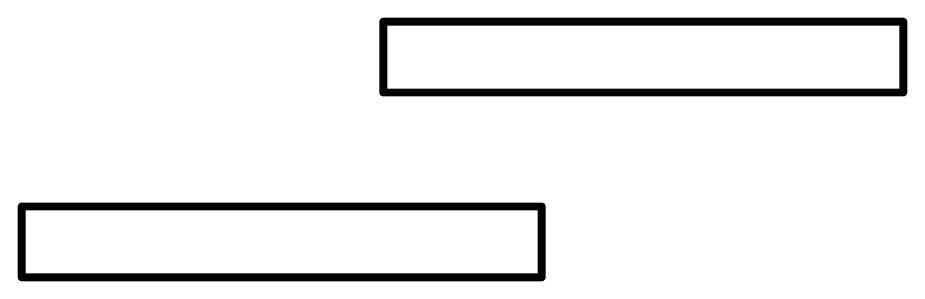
# Model space of a CAD drawing. Extents: x 1.5 to 6.07, y 1.57 to 4.74.
# Drawn here: x 5.177 to 6.068, y 1.575 to 1.839 of the extents above; entities that cross this region are included whole.
import ezdxf

# ---------------------------------------------------------------- set-up
doc = ezdxf.new("R2010")
doc.units = 0
doc.layers.add('TOPOVERLAY', color=2, linetype='CONTINUOUS')

msp = doc.modelspace()

# ---------------------------------------------------------------- linework, layer by layer
at = {"layer": 'TOPOVERLAY', "const_width": 0.007874}
for points in [[(5.543307, 1.76378), (5.543307, 1.834646)], [(5.543307, 1.834646), (6.064173, 1.834646)], [(6.064173, 1.76378), (6.064173, 1.834646)], [(5.543307, 1.76378), (6.064173, 1.76378)], [(5.181102, 1.57874), (5.181102, 1.649606)], [(5.181102, 1.649606), (5.701969, 1.649606)], [(5.701969, 1.57874), (5.701969, 1.649606)], [(5.181102, 1.57874), (5.701969, 1.57874)]]:
    msp.add_lwpolyline(points, dxfattribs=at)
at = {"layer": 'TOPOVERLAY', "const_width": 0.003937}
for points in [[(5.541339, 1.834646, 1), (5.545276, 1.834646, 1)], [(5.541339, 1.834646, 1), (5.545276, 1.834646, 1)], [(6.062205, 1.834646, 1), (6.066142, 1.834646, 1)], [(6.062205, 1.834646, 1), (6.066142, 1.834646, 1)], [(5.541339, 1.76378, 1), (5.545276, 1.76378, 1)], [(5.541339, 1.76378, 1), (5.545276, 1.76378, 1)], [(6.062205, 1.76378, 1), (6.066142, 1.76378, 1)], [(6.062205, 1.76378, 1), (6.066142, 1.76378, 1)], [(5.179134, 1.649606, 1), (5.183071, 1.649606, 1)], [(5.179134, 1.649606, 1), (5.183071, 1.649606, 1)], [(5.7, 1.649606, 1), (5.703937, 1.649606, 1)], [(5.7, 1.649606, 1), (5.703937, 1.649606, 1)], [(5.179134, 1.57874, 1), (5.183071, 1.57874, 1)], [(5.179134, 1.57874, 1), (5.183071, 1.57874, 1)], [(5.7, 1.57874, 1), (5.703937, 1.57874, 1)], [(5.7, 1.57874, 1), (5.703937, 1.57874, 1)]]:
    msp.add_lwpolyline(points, format="xyb", close=True, dxfattribs=at)

doc.saveas('drawing.dxf')
